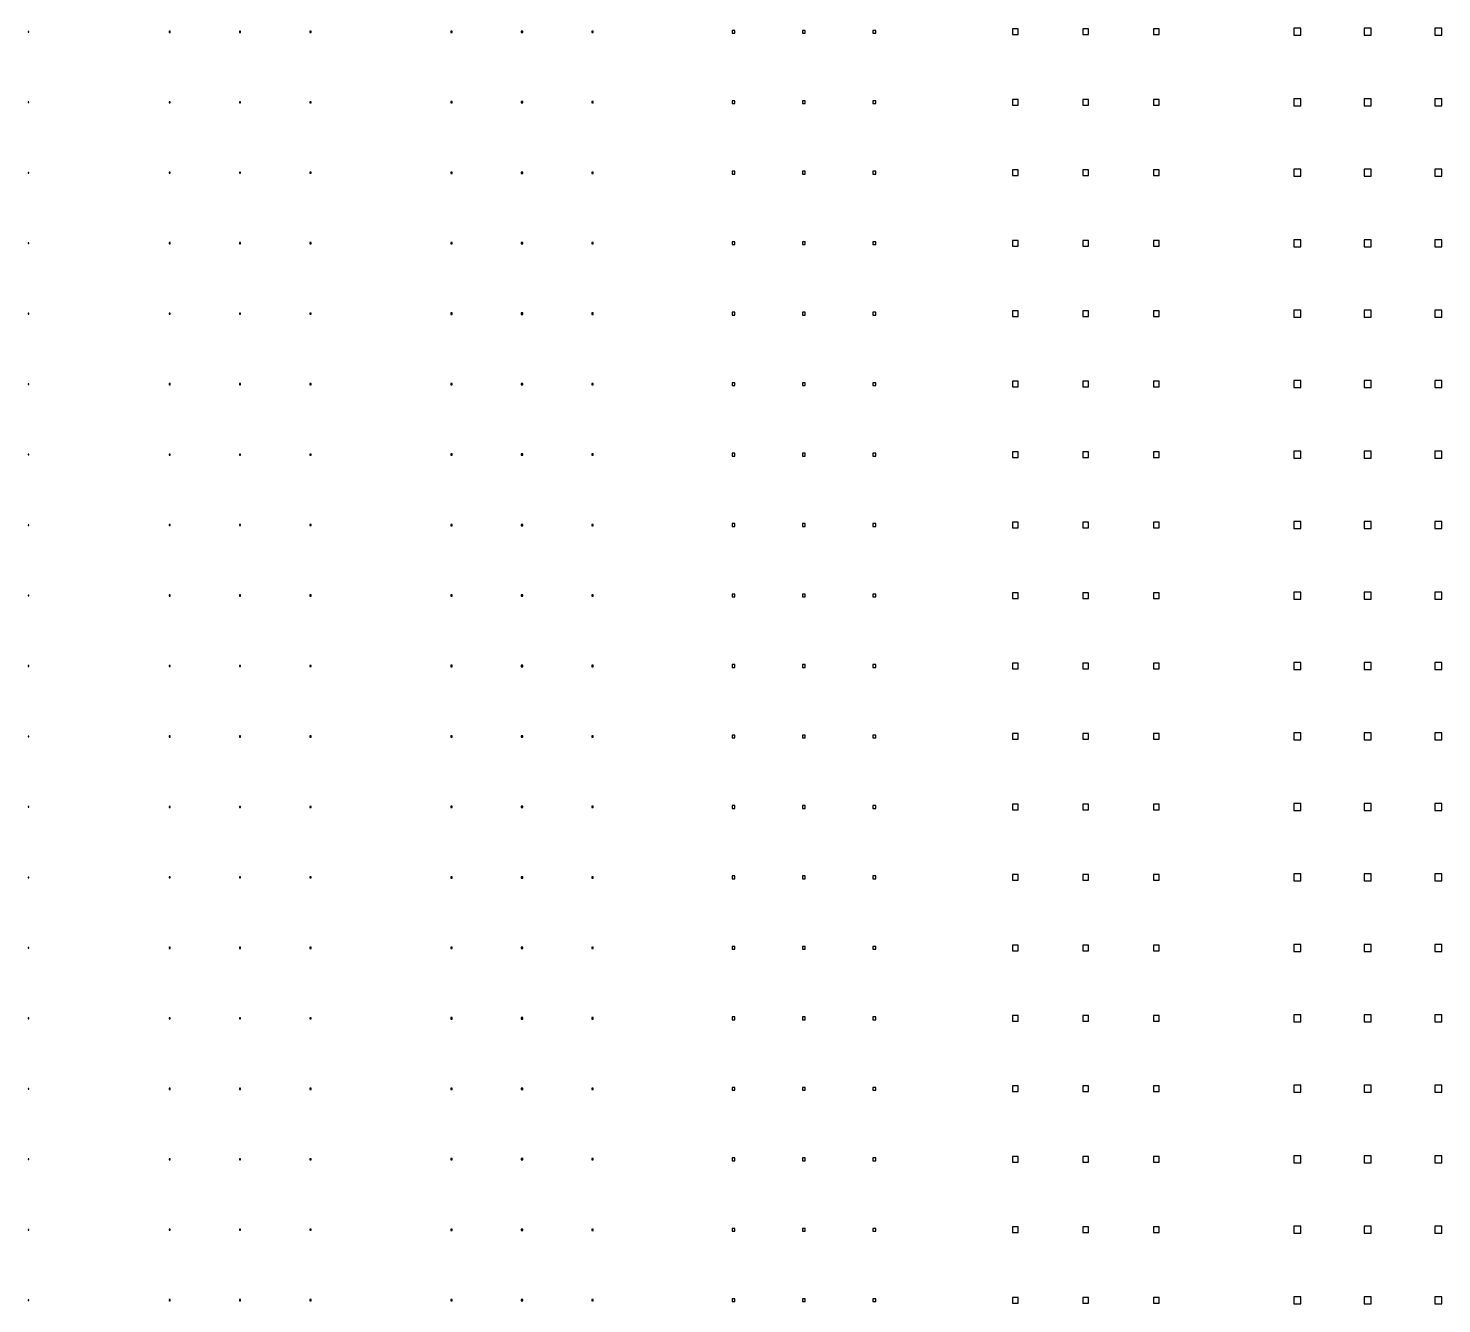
# Model space of a CAD drawing. Header units: metres. Extents: x -21500 to 21500, y -23900 to 23900.
# Drawn here: x -10502 to -475, y 12175 to 21225 of the extents above; entities that cross this region are included whole.
import ezdxf

# ---------------------------------------------------------------- set-up
doc = ezdxf.new("R2010")
doc.units = ezdxf.units.M

msp = doc.modelspace()

# ---------------------------------------------------------------- linework, layer by layer
for p, q in [((-10497.5, 21202.5), (-10502.5, 21202.5)), ((-10502.5, 21202.5), (-10502.5, 21197.5)), ((-10502.5, 21197.5), (-10497.5, 21197.5)), ((-10497.5, 21197.5), (-10497.5, 21202.5)), ((-9496, 21204), (-9504, 21204)), ((-9504, 21204), (-9504, 21196)), ((-9504, 21196), (-9496, 21196)), ((-9496, 21196), (-9496, 21204)), ((-8996, 21204), (-9004, 21204)), ((-9004, 21204), (-9004, 21196)), ((-9004, 21196), (-8996, 21196)), ((-8996, 21196), (-8996, 21204)), ((-8496, 21204), (-8504, 21204)), ((-8504, 21204), (-8504, 21196)), ((-8504, 21196), (-8496, 21196)), ((-8496, 21196), (-8496, 21204)), ((-7495, 21205), (-7505, 21205)), ((-7505, 21205), (-7505, 21195)), ((-7505, 21195), (-7495, 21195)), ((-7495, 21195), (-7495, 21205)), ((-6995, 21205), (-7005, 21205)), ((-7005, 21205), (-7005, 21195)), ((-7005, 21195), (-6995, 21195)), ((-6995, 21195), (-6995, 21205)), ((-6495, 21205), (-6505, 21205)), ((-6505, 21205), (-6505, 21195)), ((-6505, 21195), (-6495, 21195)), ((-6495, 21195), (-6495, 21205)), ((-5490, 21210), (-5510, 21210)), ((-5510, 21210), (-5510, 21190)), ((-5510, 21190), (-5490, 21190)), ((-5490, 21190), (-5490, 21210)), ((-4990, 21210), (-5010, 21210)), ((-5010, 21210), (-5010, 21190)), ((-5010, 21190), (-4990, 21190)), ((-4990, 21190), (-4990, 21210)), ((-4490, 21210), (-4510, 21210)), ((-4510, 21210), (-4510, 21190)), ((-4510, 21190), (-4490, 21190)), ((-4490, 21190), (-4490, 21210)), ((-3480, 21220), (-3520, 21220)), ((-3520, 21220), (-3520, 21180)), ((-3520, 21180), (-3480, 21180)), ((-3480, 21180), (-3480, 21220)), ((-2980, 21220), (-3020, 21220)), ((-3020, 21220), (-3020, 21180)), ((-3020, 21180), (-2980, 21180)), ((-2980, 21180), (-2980, 21220)), ((-2480, 21220), (-2520, 21220)), ((-2520, 21220), (-2520, 21180)), ((-2520, 21180), (-2480, 21180)), ((-2480, 21180), (-2480, 21220)), ((-1475, 21225), (-1525, 21225)), ((-1525, 21225), (-1525, 21175)), ((-1525, 21175), (-1475, 21175)), ((-1475, 21175), (-1475, 21225)), ((-975, 21225), (-1025, 21225)), ((-1025, 21225), (-1025, 21175)), ((-1025, 21175), (-975, 21175)), ((-975, 21175), (-975, 21225)), ((-475, 21225), (-525, 21225)), ((-525, 21225), (-525, 21175)), ((-525, 21175), (-475, 21175)), ((-475, 21175), (-475, 21225)), ((-10497.5, 20702.5), (-10502.5, 20702.5)), ((-10502.5, 20702.5), (-10502.5, 20697.5)), ((-10502.5, 20697.5), (-10497.5, 20697.5)), ((-10497.5, 20697.5), (-10497.5, 20702.5)), ((-9496, 20704), (-9504, 20704)), ((-9504, 20704), (-9504, 20696)), ((-9504, 20696), (-9496, 20696)), ((-9496, 20696), (-9496, 20704)), ((-8996, 20704), (-9004, 20704)), ((-9004, 20704), (-9004, 20696)), ((-9004, 20696), (-8996, 20696)), ((-8996, 20696), (-8996, 20704)), ((-8496, 20704), (-8504, 20704)), ((-8504, 20704), (-8504, 20696)), ((-8504, 20696), (-8496, 20696)), ((-8496, 20696), (-8496, 20704)), ((-7495, 20705), (-7505, 20705)), ((-7505, 20705), (-7505, 20695)), ((-7505, 20695), (-7495, 20695)), ((-7495, 20695), (-7495, 20705)), ((-6995, 20705), (-7005, 20705)), ((-7005, 20705), (-7005, 20695)), ((-7005, 20695), (-6995, 20695)), ((-6995, 20695), (-6995, 20705)), ((-6495, 20705), (-6505, 20705)), ((-6505, 20705), (-6505, 20695)), ((-6505, 20695), (-6495, 20695)), ((-6495, 20695), (-6495, 20705)), ((-5490, 20710), (-5510, 20710)), ((-5510, 20710), (-5510, 20690)), ((-5510, 20690), (-5490, 20690)), ((-5490, 20690), (-5490, 20710)), ((-4990, 20710), (-5010, 20710)), ((-5010, 20710), (-5010, 20690)), ((-5010, 20690), (-4990, 20690)), ((-4990, 20690), (-4990, 20710)), ((-4490, 20710), (-4510, 20710)), ((-4510, 20710), (-4510, 20690)), ((-4510, 20690), (-4490, 20690)), ((-4490, 20690), (-4490, 20710)), ((-3480, 20720), (-3520, 20720)), ((-3520, 20720), (-3520, 20680)), ((-3520, 20680), (-3480, 20680)), ((-3480, 20680), (-3480, 20720)), ((-2980, 20720), (-3020, 20720)), ((-3020, 20720), (-3020, 20680)), ((-3020, 20680), (-2980, 20680)), ((-2980, 20680), (-2980, 20720)), ((-2480, 20720), (-2520, 20720)), ((-2520, 20720), (-2520, 20680)), ((-2520, 20680), (-2480, 20680)), ((-2480, 20680), (-2480, 20720)), ((-1475, 20725), (-1525, 20725)), ((-1525, 20725), (-1525, 20675)), ((-1525, 20675), (-1475, 20675)), ((-1475, 20675), (-1475, 20725)), ((-975, 20725), (-1025, 20725)), ((-1025, 20725), (-1025, 20675)), ((-1025, 20675), (-975, 20675)), ((-975, 20675), (-975, 20725)), ((-475, 20725), (-525, 20725)), ((-525, 20725), (-525, 20675)), ((-525, 20675), (-475, 20675)), ((-475, 20675), (-475, 20725)), ((-10497.5, 20202.5), (-10502.5, 20202.5)), ((-10502.5, 20202.5), (-10502.5, 20197.5)), ((-10502.5, 20197.5), (-10497.5, 20197.5)), ((-10497.5, 20197.5), (-10497.5, 20202.5)), ((-9496, 20204), (-9504, 20204)), ((-9504, 20204), (-9504, 20196)), ((-9504, 20196), (-9496, 20196)), ((-9496, 20196), (-9496, 20204)), ((-8996, 20204), (-9004, 20204)), ((-9004, 20204), (-9004, 20196)), ((-9004, 20196), (-8996, 20196)), ((-8996, 20196), (-8996, 20204)), ((-8496, 20204), (-8504, 20204)), ((-8504, 20204), (-8504, 20196)), ((-8504, 20196), (-8496, 20196)), ((-8496, 20196), (-8496, 20204)), ((-7495, 20205), (-7505, 20205)), ((-7505, 20205), (-7505, 20195)), ((-7505, 20195), (-7495, 20195)), ((-7495, 20195), (-7495, 20205)), ((-6995, 20205), (-7005, 20205)), ((-7005, 20205), (-7005, 20195)), ((-7005, 20195), (-6995, 20195)), ((-6995, 20195), (-6995, 20205)), ((-6495, 20205), (-6505, 20205)), ((-6505, 20205), (-6505, 20195)), ((-6505, 20195), (-6495, 20195)), ((-6495, 20195), (-6495, 20205)), ((-5490, 20210), (-5510, 20210)), ((-5510, 20210), (-5510, 20190)), ((-5510, 20190), (-5490, 20190)), ((-5490, 20190), (-5490, 20210)), ((-4990, 20210), (-5010, 20210)), ((-5010, 20210), (-5010, 20190)), ((-5010, 20190), (-4990, 20190)), ((-4990, 20190), (-4990, 20210)), ((-4490, 20210), (-4510, 20210)), ((-4510, 20210), (-4510, 20190)), ((-4510, 20190), (-4490, 20190)), ((-4490, 20190), (-4490, 20210)), ((-3480, 20220), (-3520, 20220)), ((-3520, 20220), (-3520, 20180)), ((-3520, 20180), (-3480, 20180)), ((-3480, 20180), (-3480, 20220)), ((-2980, 20220), (-3020, 20220)), ((-3020, 20220), (-3020, 20180)), ((-3020, 20180), (-2980, 20180)), ((-2980, 20180), (-2980, 20220)), ((-2480, 20220), (-2520, 20220)), ((-2520, 20220), (-2520, 20180)), ((-2520, 20180), (-2480, 20180)), ((-2480, 20180), (-2480, 20220)), ((-1475, 20225), (-1525, 20225)), ((-1525, 20225), (-1525, 20175)), ((-1525, 20175), (-1475, 20175)), ((-1475, 20175), (-1475, 20225)), ((-975, 20225), (-1025, 20225)), ((-1025, 20225), (-1025, 20175)), ((-1025, 20175), (-975, 20175)), ((-975, 20175), (-975, 20225)), ((-475, 20225), (-525, 20225)), ((-525, 20225), (-525, 20175)), ((-525, 20175), (-475, 20175)), ((-475, 20175), (-475, 20225)), ((-10497.5, 19702.5), (-10502.5, 19702.5)), ((-10502.5, 19702.5), (-10502.5, 19697.5)), ((-10502.5, 19697.5), (-10497.5, 19697.5)), ((-10497.5, 19697.5), (-10497.5, 19702.5)), ((-9496, 19704), (-9504, 19704)), ((-9504, 19704), (-9504, 19696)), ((-9504, 19696), (-9496, 19696)), ((-9496, 19696), (-9496, 19704)), ((-8996, 19704), (-9004, 19704)), ((-9004, 19704), (-9004, 19696)), ((-9004, 19696), (-8996, 19696)), ((-8996, 19696), (-8996, 19704)), ((-8496, 19704), (-8504, 19704)), ((-8504, 19704), (-8504, 19696)), ((-8504, 19696), (-8496, 19696)), ((-8496, 19696), (-8496, 19704)), ((-7495, 19705), (-7505, 19705)), ((-7505, 19705), (-7505, 19695)), ((-7505, 19695), (-7495, 19695)), ((-7495, 19695), (-7495, 19705)), ((-6995, 19705), (-7005, 19705)), ((-7005, 19705), (-7005, 19695)), ((-7005, 19695), (-6995, 19695)), ((-6995, 19695), (-6995, 19705)), ((-6495, 19705), (-6505, 19705)), ((-6505, 19705), (-6505, 19695)), ((-6505, 19695), (-6495, 19695)), ((-6495, 19695), (-6495, 19705)), ((-5490, 19710), (-5510, 19710)), ((-5510, 19710), (-5510, 19690)), ((-5510, 19690), (-5490, 19690)), ((-5490, 19690), (-5490, 19710)), ((-4990, 19710), (-5010, 19710)), ((-5010, 19710), (-5010, 19690)), ((-5010, 19690), (-4990, 19690)), ((-4990, 19690), (-4990, 19710)), ((-4490, 19710), (-4510, 19710)), ((-4510, 19710), (-4510, 19690)), ((-4510, 19690), (-4490, 19690)), ((-4490, 19690), (-4490, 19710)), ((-3480, 19720), (-3520, 19720)), ((-3520, 19720), (-3520, 19680)), ((-3520, 19680), (-3480, 19680)), ((-3480, 19680), (-3480, 19720)), ((-2980, 19720), (-3020, 19720)), ((-3020, 19720), (-3020, 19680)), ((-3020, 19680), (-2980, 19680)), ((-2980, 19680), (-2980, 19720)), ((-2480, 19720), (-2520, 19720)), ((-2520, 19720), (-2520, 19680)), ((-2520, 19680), (-2480, 19680)), ((-2480, 19680), (-2480, 19720)), ((-1475, 19725), (-1525, 19725)), ((-1525, 19725), (-1525, 19675)), ((-1525, 19675), (-1475, 19675)), ((-1475, 19675), (-1475, 19725)), ((-975, 19725), (-1025, 19725)), ((-1025, 19725), (-1025, 19675)), ((-1025, 19675), (-975, 19675)), ((-975, 19675), (-975, 19725)), ((-475, 19725), (-525, 19725)), ((-525, 19725), (-525, 19675)), ((-525, 19675), (-475, 19675)), ((-475, 19675), (-475, 19725)), ((-10497.5, 19202.5), (-10502.5, 19202.5)), ((-10502.5, 19202.5), (-10502.5, 19197.5)), ((-10502.5, 19197.5), (-10497.5, 19197.5)), ((-10497.5, 19197.5), (-10497.5, 19202.5)), ((-9496, 19204), (-9504, 19204)), ((-9504, 19204), (-9504, 19196)), ((-9504, 19196), (-9496, 19196)), ((-9496, 19196), (-9496, 19204)), ((-8996, 19204), (-9004, 19204)), ((-9004, 19204), (-9004, 19196)), ((-9004, 19196), (-8996, 19196)), ((-8996, 19196), (-8996, 19204)), ((-8496, 19204), (-8504, 19204)), ((-8504, 19204), (-8504, 19196)), ((-8504, 19196), (-8496, 19196)), ((-8496, 19196), (-8496, 19204)), ((-7495, 19205), (-7505, 19205)), ((-7505, 19205), (-7505, 19195)), ((-7505, 19195), (-7495, 19195)), ((-7495, 19195), (-7495, 19205)), ((-6995, 19205), (-7005, 19205)), ((-7005, 19205), (-7005, 19195)), ((-7005, 19195), (-6995, 19195)), ((-6995, 19195), (-6995, 19205)), ((-6495, 19205), (-6505, 19205)), ((-6505, 19205), (-6505, 19195)), ((-6505, 19195), (-6495, 19195)), ((-6495, 19195), (-6495, 19205)), ((-5490, 19210), (-5510, 19210)), ((-5510, 19210), (-5510, 19190)), ((-5510, 19190), (-5490, 19190)), ((-5490, 19190), (-5490, 19210)), ((-4990, 19210), (-5010, 19210)), ((-5010, 19210), (-5010, 19190)), ((-5010, 19190), (-4990, 19190)), ((-4990, 19190), (-4990, 19210)), ((-4490, 19210), (-4510, 19210)), ((-4510, 19210), (-4510, 19190)), ((-4510, 19190), (-4490, 19190)), ((-4490, 19190), (-4490, 19210)), ((-3480, 19220), (-3520, 19220)), ((-3520, 19220), (-3520, 19180)), ((-3520, 19180), (-3480, 19180)), ((-3480, 19180), (-3480, 19220)), ((-2980, 19220), (-3020, 19220)), ((-3020, 19220), (-3020, 19180)), ((-3020, 19180), (-2980, 19180)), ((-2980, 19180), (-2980, 19220)), ((-2480, 19220), (-2520, 19220)), ((-2520, 19220), (-2520, 19180)), ((-2520, 19180), (-2480, 19180)), ((-2480, 19180), (-2480, 19220)), ((-1475, 19225), (-1525, 19225)), ((-1525, 19225), (-1525, 19175)), ((-1525, 19175), (-1475, 19175)), ((-1475, 19175), (-1475, 19225)), ((-975, 19225), (-1025, 19225)), ((-1025, 19225), (-1025, 19175)), ((-1025, 19175), (-975, 19175)), ((-975, 19175), (-975, 19225)), ((-475, 19225), (-525, 19225)), ((-525, 19225), (-525, 19175)), ((-525, 19175), (-475, 19175)), ((-475, 19175), (-475, 19225)), ((-10497.5, 18702.5), (-10502.5, 18702.5)), ((-10502.5, 18702.5), (-10502.5, 18697.5)), ((-10502.5, 18697.5), (-10497.5, 18697.5)), ((-10497.5, 18697.5), (-10497.5, 18702.5)), ((-9496, 18704), (-9504, 18704)), ((-9504, 18704), (-9504, 18696)), ((-9504, 18696), (-9496, 18696)), ((-9496, 18696), (-9496, 18704)), ((-8996, 18704), (-9004, 18704)), ((-9004, 18704), (-9004, 18696)), ((-9004, 18696), (-8996, 18696)), ((-8996, 18696), (-8996, 18704)), ((-8496, 18704), (-8504, 18704)), ((-8504, 18704), (-8504, 18696)), ((-8504, 18696), (-8496, 18696)), ((-8496, 18696), (-8496, 18704)), ((-7495, 18705), (-7505, 18705)), ((-7505, 18705), (-7505, 18695)), ((-7505, 18695), (-7495, 18695)), ((-7495, 18695), (-7495, 18705)), ((-6995, 18705), (-7005, 18705)), ((-7005, 18705), (-7005, 18695)), ((-7005, 18695), (-6995, 18695)), ((-6995, 18695), (-6995, 18705)), ((-6495, 18705), (-6505, 18705)), ((-6505, 18705), (-6505, 18695)), ((-6505, 18695), (-6495, 18695)), ((-6495, 18695), (-6495, 18705)), ((-5490, 18710), (-5510, 18710)), ((-5510, 18710), (-5510, 18690)), ((-5510, 18690), (-5490, 18690)), ((-5490, 18690), (-5490, 18710)), ((-4990, 18710), (-5010, 18710)), ((-5010, 18710), (-5010, 18690)), ((-5010, 18690), (-4990, 18690)), ((-4990, 18690), (-4990, 18710)), ((-4490, 18710), (-4510, 18710)), ((-4510, 18710), (-4510, 18690)), ((-4510, 18690), (-4490, 18690)), ((-4490, 18690), (-4490, 18710)), ((-3480, 18720), (-3520, 18720)), ((-3520, 18720), (-3520, 18680)), ((-3520, 18680), (-3480, 18680)), ((-3480, 18680), (-3480, 18720)), ((-2980, 18720), (-3020, 18720)), ((-3020, 18720), (-3020, 18680)), ((-3020, 18680), (-2980, 18680)), ((-2980, 18680), (-2980, 18720)), ((-2480, 18720), (-2520, 18720)), ((-2520, 18720), (-2520, 18680)), ((-2520, 18680), (-2480, 18680)), ((-2480, 18680), (-2480, 18720)), ((-1475, 18725), (-1525, 18725)), ((-1525, 18725), (-1525, 18675)), ((-1525, 18675), (-1475, 18675)), ((-1475, 18675), (-1475, 18725)), ((-975, 18725), (-1025, 18725)), ((-1025, 18725), (-1025, 18675)), ((-1025, 18675), (-975, 18675)), ((-975, 18675), (-975, 18725)), ((-475, 18725), (-525, 18725)), ((-525, 18725), (-525, 18675)), ((-525, 18675), (-475, 18675)), ((-475, 18675), (-475, 18725)), ((-10497.5, 18202.5), (-10502.5, 18202.5)), ((-10502.5, 18202.5), (-10502.5, 18197.5)), ((-10502.5, 18197.5), (-10497.5, 18197.5)), ((-10497.5, 18197.5), (-10497.5, 18202.5)), ((-9496, 18204), (-9504, 18204)), ((-9504, 18204), (-9504, 18196)), ((-9504, 18196), (-9496, 18196)), ((-9496, 18196), (-9496, 18204)), ((-8996, 18204), (-9004, 18204)), ((-9004, 18204), (-9004, 18196)), ((-9004, 18196), (-8996, 18196)), ((-8996, 18196), (-8996, 18204)), ((-8496, 18204), (-8504, 18204)), ((-8504, 18204), (-8504, 18196)), ((-8504, 18196), (-8496, 18196)), ((-8496, 18196), (-8496, 18204)), ((-7495, 18205), (-7505, 18205)), ((-7505, 18205), (-7505, 18195)), ((-7505, 18195), (-7495, 18195)), ((-7495, 18195), (-7495, 18205)), ((-6995, 18205), (-7005, 18205)), ((-7005, 18205), (-7005, 18195)), ((-7005, 18195), (-6995, 18195)), ((-6995, 18195), (-6995, 18205)), ((-6495, 18205), (-6505, 18205)), ((-6505, 18205), (-6505, 18195)), ((-6505, 18195), (-6495, 18195)), ((-6495, 18195), (-6495, 18205)), ((-5490, 18210), (-5510, 18210)), ((-5510, 18210), (-5510, 18190)), ((-5510, 18190), (-5490, 18190)), ((-5490, 18190), (-5490, 18210)), ((-4990, 18210), (-5010, 18210)), ((-5010, 18210), (-5010, 18190)), ((-5010, 18190), (-4990, 18190)), ((-4990, 18190), (-4990, 18210)), ((-4490, 18210), (-4510, 18210)), ((-4510, 18210), (-4510, 18190)), ((-4510, 18190), (-4490, 18190)), ((-4490, 18190), (-4490, 18210)), ((-3480, 18220), (-3520, 18220)), ((-3520, 18220), (-3520, 18180)), ((-3520, 18180), (-3480, 18180)), ((-3480, 18180), (-3480, 18220)), ((-2980, 18220), (-3020, 18220)), ((-3020, 18220), (-3020, 18180)), ((-3020, 18180), (-2980, 18180)), ((-2980, 18180), (-2980, 18220)), ((-2480, 18220), (-2520, 18220)), ((-2520, 18220), (-2520, 18180)), ((-2520, 18180), (-2480, 18180)), ((-2480, 18180), (-2480, 18220)), ((-1475, 18225), (-1525, 18225)), ((-1525, 18225), (-1525, 18175)), ((-1525, 18175), (-1475, 18175)), ((-1475, 18175), (-1475, 18225)), ((-975, 18225), (-1025, 18225)), ((-1025, 18225), (-1025, 18175)), ((-1025, 18175), (-975, 18175)), ((-975, 18175), (-975, 18225)), ((-475, 18225), (-525, 18225)), ((-525, 18225), (-525, 18175)), ((-525, 18175), (-475, 18175)), ((-475, 18175), (-475, 18225)), ((-10497.5, 17702.5), (-10502.5, 17702.5)), ((-10502.5, 17702.5), (-10502.5, 17697.5)), ((-10502.5, 17697.5), (-10497.5, 17697.5)), ((-10497.5, 17697.5), (-10497.5, 17702.5)), ((-9496, 17704), (-9504, 17704)), ((-9504, 17704), (-9504, 17696)), ((-9504, 17696), (-9496, 17696)), ((-9496, 17696), (-9496, 17704)), ((-8996, 17704), (-9004, 17704)), ((-9004, 17704), (-9004, 17696)), ((-9004, 17696), (-8996, 17696)), ((-8996, 17696), (-8996, 17704)), ((-8496, 17704), (-8504, 17704)), ((-8504, 17704), (-8504, 17696)), ((-8504, 17696), (-8496, 17696)), ((-8496, 17696), (-8496, 17704)), ((-7495, 17705), (-7505, 17705)), ((-7505, 17705), (-7505, 17695)), ((-7505, 17695), (-7495, 17695)), ((-7495, 17695), (-7495, 17705)), ((-6995, 17705), (-7005, 17705)), ((-7005, 17705), (-7005, 17695)), ((-7005, 17695), (-6995, 17695)), ((-6995, 17695), (-6995, 17705)), ((-6495, 17705), (-6505, 17705)), ((-6505, 17705), (-6505, 17695)), ((-6505, 17695), (-6495, 17695)), ((-6495, 17695), (-6495, 17705)), ((-5490, 17710), (-5510, 17710)), ((-5510, 17710), (-5510, 17690)), ((-5510, 17690), (-5490, 17690)), ((-5490, 17690), (-5490, 17710)), ((-4990, 17710), (-5010, 17710)), ((-5010, 17710), (-5010, 17690)), ((-5010, 17690), (-4990, 17690)), ((-4990, 17690), (-4990, 17710)), ((-4490, 17710), (-4510, 17710)), ((-4510, 17710), (-4510, 17690)), ((-4510, 17690), (-4490, 17690)), ((-4490, 17690), (-4490, 17710)), ((-3480, 17720), (-3520, 17720)), ((-3520, 17720), (-3520, 17680)), ((-3520, 17680), (-3480, 17680)), ((-3480, 17680), (-3480, 17720)), ((-2980, 17720), (-3020, 17720)), ((-3020, 17720), (-3020, 17680)), ((-3020, 17680), (-2980, 17680)), ((-2980, 17680), (-2980, 17720)), ((-2480, 17720), (-2520, 17720)), ((-2520, 17720), (-2520, 17680)), ((-2520, 17680), (-2480, 17680)), ((-2480, 17680), (-2480, 17720)), ((-1475, 17725), (-1525, 17725)), ((-1525, 17725), (-1525, 17675)), ((-1525, 17675), (-1475, 17675)), ((-1475, 17675), (-1475, 17725)), ((-975, 17725), (-1025, 17725)), ((-1025, 17725), (-1025, 17675)), ((-1025, 17675), (-975, 17675)), ((-975, 17675), (-975, 17725)), ((-475, 17725), (-525, 17725)), ((-525, 17725), (-525, 17675)), ((-525, 17675), (-475, 17675)), ((-475, 17675), (-475, 17725)), ((-10497.5, 17202.5), (-10502.5, 17202.5)), ((-10502.5, 17202.5), (-10502.5, 17197.5)), ((-10502.5, 17197.5), (-10497.5, 17197.5)), ((-10497.5, 17197.5), (-10497.5, 17202.5)), ((-9496, 17204), (-9504, 17204)), ((-9504, 17204), (-9504, 17196)), ((-9504, 17196), (-9496, 17196)), ((-9496, 17196), (-9496, 17204)), ((-8996, 17204), (-9004, 17204)), ((-9004, 17204), (-9004, 17196)), ((-9004, 17196), (-8996, 17196)), ((-8996, 17196), (-8996, 17204)), ((-8496, 17204), (-8504, 17204)), ((-8504, 17204), (-8504, 17196)), ((-8504, 17196), (-8496, 17196)), ((-8496, 17196), (-8496, 17204)), ((-7495, 17205), (-7505, 17205)), ((-7505, 17205), (-7505, 17195)), ((-7505, 17195), (-7495, 17195)), ((-7495, 17195), (-7495, 17205)), ((-6995, 17205), (-7005, 17205)), ((-7005, 17205), (-7005, 17195)), ((-7005, 17195), (-6995, 17195)), ((-6995, 17195), (-6995, 17205)), ((-6495, 17205), (-6505, 17205)), ((-6505, 17205), (-6505, 17195)), ((-6505, 17195), (-6495, 17195)), ((-6495, 17195), (-6495, 17205)), ((-5490, 17210), (-5510, 17210)), ((-5510, 17210), (-5510, 17190)), ((-5510, 17190), (-5490, 17190)), ((-5490, 17190), (-5490, 17210)), ((-4990, 17210), (-5010, 17210)), ((-5010, 17210), (-5010, 17190)), ((-5010, 17190), (-4990, 17190)), ((-4990, 17190), (-4990, 17210)), ((-4490, 17210), (-4510, 17210)), ((-4510, 17210), (-4510, 17190)), ((-4510, 17190), (-4490, 17190)), ((-4490, 17190), (-4490, 17210)), ((-3480, 17220), (-3520, 17220)), ((-3520, 17220), (-3520, 17180)), ((-3520, 17180), (-3480, 17180)), ((-3480, 17180), (-3480, 17220)), ((-2980, 17220), (-3020, 17220)), ((-3020, 17220), (-3020, 17180)), ((-3020, 17180), (-2980, 17180)), ((-2980, 17180), (-2980, 17220)), ((-2480, 17220), (-2520, 17220)), ((-2520, 17220), (-2520, 17180)), ((-2520, 17180), (-2480, 17180)), ((-2480, 17180), (-2480, 17220)), ((-1475, 17225), (-1525, 17225)), ((-1525, 17225), (-1525, 17175)), ((-1525, 17175), (-1475, 17175)), ((-1475, 17175), (-1475, 17225)), ((-975, 17225), (-1025, 17225)), ((-1025, 17225), (-1025, 17175)), ((-1025, 17175), (-975, 17175)), ((-975, 17175), (-975, 17225)), ((-475, 17225), (-525, 17225)), ((-525, 17225), (-525, 17175)), ((-525, 17175), (-475, 17175)), ((-475, 17175), (-475, 17225)), ((-10497.5, 16702.5), (-10502.5, 16702.5)), ((-10502.5, 16702.5), (-10502.5, 16697.5)), ((-10502.5, 16697.5), (-10497.5, 16697.5)), ((-10497.5, 16697.5), (-10497.5, 16702.5)), ((-9496, 16704), (-9504, 16704)), ((-9504, 16704), (-9504, 16696)), ((-9504, 16696), (-9496, 16696)), ((-9496, 16696), (-9496, 16704)), ((-8996, 16704), (-9004, 16704)), ((-9004, 16704), (-9004, 16696)), ((-9004, 16696), (-8996, 16696)), ((-8996, 16696), (-8996, 16704)), ((-8496, 16704), (-8504, 16704)), ((-8504, 16704), (-8504, 16696)), ((-8504, 16696), (-8496, 16696)), ((-8496, 16696), (-8496, 16704)), ((-7495, 16705), (-7505, 16705)), ((-7505, 16705), (-7505, 16695)), ((-7505, 16695), (-7495, 16695)), ((-7495, 16695), (-7495, 16705)), ((-6995, 16705), (-7005, 16705)), ((-7005, 16705), (-7005, 16695)), ((-7005, 16695), (-6995, 16695)), ((-6995, 16695), (-6995, 16705)), ((-6495, 16705), (-6505, 16705)), ((-6505, 16705), (-6505, 16695)), ((-6505, 16695), (-6495, 16695)), ((-6495, 16695), (-6495, 16705)), ((-5490, 16710), (-5510, 16710)), ((-5510, 16710), (-5510, 16690)), ((-5510, 16690), (-5490, 16690)), ((-5490, 16690), (-5490, 16710)), ((-4990, 16710), (-5010, 16710)), ((-5010, 16710), (-5010, 16690)), ((-5010, 16690), (-4990, 16690)), ((-4990, 16690), (-4990, 16710)), ((-4490, 16710), (-4510, 16710)), ((-4510, 16710), (-4510, 16690)), ((-4510, 16690), (-4490, 16690)), ((-4490, 16690), (-4490, 16710)), ((-3480, 16720), (-3520, 16720)), ((-3520, 16720), (-3520, 16680)), ((-3520, 16680), (-3480, 16680)), ((-3480, 16680), (-3480, 16720)), ((-2980, 16720), (-3020, 16720)), ((-3020, 16720), (-3020, 16680)), ((-3020, 16680), (-2980, 16680)), ((-2980, 16680), (-2980, 16720)), ((-2480, 16720), (-2520, 16720)), ((-2520, 16720), (-2520, 16680)), ((-2520, 16680), (-2480, 16680)), ((-2480, 16680), (-2480, 16720)), ((-1475, 16725), (-1525, 16725)), ((-1525, 16725), (-1525, 16675)), ((-1525, 16675), (-1475, 16675)), ((-1475, 16675), (-1475, 16725)), ((-975, 16725), (-1025, 16725)), ((-1025, 16725), (-1025, 16675)), ((-1025, 16675), (-975, 16675)), ((-975, 16675), (-975, 16725)), ((-475, 16725), (-525, 16725)), ((-525, 16725), (-525, 16675)), ((-525, 16675), (-475, 16675)), ((-475, 16675), (-475, 16725)), ((-10497.5, 16202.5), (-10502.5, 16202.5)), ((-10502.5, 16202.5), (-10502.5, 16197.5)), ((-10502.5, 16197.5), (-10497.5, 16197.5)), ((-10497.5, 16197.5), (-10497.5, 16202.5)), ((-9496, 16204), (-9504, 16204)), ((-9504, 16204), (-9504, 16196)), ((-9504, 16196), (-9496, 16196)), ((-9496, 16196), (-9496, 16204)), ((-8996, 16204), (-9004, 16204)), ((-9004, 16204), (-9004, 16196)), ((-9004, 16196), (-8996, 16196)), ((-8996, 16196), (-8996, 16204)), ((-8496, 16204), (-8504, 16204)), ((-8504, 16204), (-8504, 16196)), ((-8504, 16196), (-8496, 16196)), ((-8496, 16196), (-8496, 16204)), ((-7495, 16205), (-7505, 16205)), ((-7505, 16205), (-7505, 16195)), ((-7505, 16195), (-7495, 16195)), ((-7495, 16195), (-7495, 16205)), ((-6995, 16205), (-7005, 16205)), ((-7005, 16205), (-7005, 16195)), ((-7005, 16195), (-6995, 16195)), ((-6995, 16195), (-6995, 16205)), ((-6495, 16205), (-6505, 16205)), ((-6505, 16205), (-6505, 16195)), ((-6505, 16195), (-6495, 16195)), ((-6495, 16195), (-6495, 16205)), ((-5490, 16210), (-5510, 16210)), ((-5510, 16210), (-5510, 16190)), ((-5510, 16190), (-5490, 16190)), ((-5490, 16190), (-5490, 16210)), ((-4990, 16210), (-5010, 16210)), ((-5010, 16210), (-5010, 16190)), ((-5010, 16190), (-4990, 16190)), ((-4990, 16190), (-4990, 16210)), ((-4490, 16210), (-4510, 16210)), ((-4510, 16210), (-4510, 16190)), ((-4510, 16190), (-4490, 16190)), ((-4490, 16190), (-4490, 16210)), ((-3480, 16220), (-3520, 16220)), ((-3520, 16220), (-3520, 16180)), ((-3520, 16180), (-3480, 16180)), ((-3480, 16180), (-3480, 16220)), ((-2980, 16220), (-3020, 16220)), ((-3020, 16220), (-3020, 16180)), ((-3020, 16180), (-2980, 16180)), ((-2980, 16180), (-2980, 16220)), ((-2480, 16220), (-2520, 16220)), ((-2520, 16220), (-2520, 16180)), ((-2520, 16180), (-2480, 16180)), ((-2480, 16180), (-2480, 16220)), ((-1475, 16225), (-1525, 16225)), ((-1525, 16225), (-1525, 16175)), ((-1525, 16175), (-1475, 16175)), ((-1475, 16175), (-1475, 16225)), ((-975, 16225), (-1025, 16225)), ((-1025, 16225), (-1025, 16175)), ((-1025, 16175), (-975, 16175)), ((-975, 16175), (-975, 16225)), ((-475, 16225), (-525, 16225)), ((-525, 16225), (-525, 16175)), ((-525, 16175), (-475, 16175)), ((-475, 16175), (-475, 16225)), ((-10497.5, 15702.5), (-10502.5, 15702.5)), ((-10502.5, 15702.5), (-10502.5, 15697.5)), ((-10502.5, 15697.5), (-10497.5, 15697.5)), ((-10497.5, 15697.5), (-10497.5, 15702.5)), ((-9496, 15704), (-9504, 15704)), ((-9504, 15704), (-9504, 15696)), ((-9504, 15696), (-9496, 15696)), ((-9496, 15696), (-9496, 15704)), ((-8996, 15704), (-9004, 15704)), ((-9004, 15704), (-9004, 15696)), ((-9004, 15696), (-8996, 15696)), ((-8996, 15696), (-8996, 15704)), ((-8496, 15704), (-8504, 15704)), ((-8504, 15704), (-8504, 15696)), ((-8504, 15696), (-8496, 15696)), ((-8496, 15696), (-8496, 15704)), ((-7495, 15705), (-7505, 15705)), ((-7505, 15705), (-7505, 15695)), ((-7505, 15695), (-7495, 15695)), ((-7495, 15695), (-7495, 15705)), ((-6995, 15705), (-7005, 15705)), ((-7005, 15705), (-7005, 15695)), ((-7005, 15695), (-6995, 15695)), ((-6995, 15695), (-6995, 15705)), ((-6495, 15705), (-6505, 15705)), ((-6505, 15705), (-6505, 15695)), ((-6505, 15695), (-6495, 15695)), ((-6495, 15695), (-6495, 15705)), ((-5490, 15710), (-5510, 15710)), ((-5510, 15710), (-5510, 15690)), ((-5510, 15690), (-5490, 15690)), ((-5490, 15690), (-5490, 15710)), ((-4990, 15710), (-5010, 15710)), ((-5010, 15710), (-5010, 15690)), ((-5010, 15690), (-4990, 15690)), ((-4990, 15690), (-4990, 15710)), ((-4490, 15710), (-4510, 15710)), ((-4510, 15710), (-4510, 15690)), ((-4510, 15690), (-4490, 15690)), ((-4490, 15690), (-4490, 15710)), ((-3480, 15720), (-3520, 15720)), ((-3520, 15720), (-3520, 15680)), ((-3520, 15680), (-3480, 15680)), ((-3480, 15680), (-3480, 15720)), ((-2980, 15720), (-3020, 15720)), ((-3020, 15720), (-3020, 15680)), ((-3020, 15680), (-2980, 15680)), ((-2980, 15680), (-2980, 15720)), ((-2480, 15720), (-2520, 15720)), ((-2520, 15720), (-2520, 15680)), ((-2520, 15680), (-2480, 15680)), ((-2480, 15680), (-2480, 15720)), ((-1475, 15725), (-1525, 15725)), ((-1525, 15725), (-1525, 15675)), ((-1525, 15675), (-1475, 15675)), ((-1475, 15675), (-1475, 15725)), ((-975, 15725), (-1025, 15725)), ((-1025, 15725), (-1025, 15675)), ((-1025, 15675), (-975, 15675)), ((-975, 15675), (-975, 15725)), ((-475, 15725), (-525, 15725)), ((-525, 15725), (-525, 15675)), ((-525, 15675), (-475, 15675)), ((-475, 15675), (-475, 15725)), ((-10497.5, 15202.5), (-10502.5, 15202.5)), ((-10502.5, 15202.5), (-10502.5, 15197.5)), ((-10502.5, 15197.5), (-10497.5, 15197.5)), ((-10497.5, 15197.5), (-10497.5, 15202.5)), ((-9496, 15204), (-9504, 15204)), ((-9504, 15204), (-9504, 15196)), ((-9504, 15196), (-9496, 15196)), ((-9496, 15196), (-9496, 15204)), ((-8996, 15204), (-9004, 15204)), ((-9004, 15204), (-9004, 15196)), ((-9004, 15196), (-8996, 15196)), ((-8996, 15196), (-8996, 15204)), ((-8496, 15204), (-8504, 15204)), ((-8504, 15204), (-8504, 15196)), ((-8504, 15196), (-8496, 15196)), ((-8496, 15196), (-8496, 15204)), ((-7495, 15205), (-7505, 15205)), ((-7505, 15205), (-7505, 15195)), ((-7505, 15195), (-7495, 15195)), ((-7495, 15195), (-7495, 15205)), ((-6995, 15205), (-7005, 15205)), ((-7005, 15205), (-7005, 15195)), ((-7005, 15195), (-6995, 15195)), ((-6995, 15195), (-6995, 15205)), ((-6495, 15205), (-6505, 15205)), ((-6505, 15205), (-6505, 15195)), ((-6505, 15195), (-6495, 15195)), ((-6495, 15195), (-6495, 15205)), ((-5490, 15210), (-5510, 15210)), ((-5510, 15210), (-5510, 15190)), ((-5510, 15190), (-5490, 15190)), ((-5490, 15190), (-5490, 15210)), ((-4990, 15210), (-5010, 15210)), ((-5010, 15210), (-5010, 15190)), ((-5010, 15190), (-4990, 15190)), ((-4990, 15190), (-4990, 15210)), ((-4490, 15210), (-4510, 15210)), ((-4510, 15210), (-4510, 15190)), ((-4510, 15190), (-4490, 15190)), ((-4490, 15190), (-4490, 15210)), ((-3480, 15220), (-3520, 15220)), ((-3520, 15220), (-3520, 15180)), ((-3520, 15180), (-3480, 15180)), ((-3480, 15180), (-3480, 15220)), ((-2980, 15220), (-3020, 15220)), ((-3020, 15220), (-3020, 15180)), ((-3020, 15180), (-2980, 15180)), ((-2980, 15180), (-2980, 15220)), ((-2480, 15220), (-2520, 15220)), ((-2520, 15220), (-2520, 15180)), ((-2520, 15180), (-2480, 15180)), ((-2480, 15180), (-2480, 15220)), ((-1475, 15225), (-1525, 15225)), ((-1525, 15225), (-1525, 15175)), ((-1525, 15175), (-1475, 15175)), ((-1475, 15175), (-1475, 15225)), ((-975, 15225), (-1025, 15225)), ((-1025, 15225), (-1025, 15175)), ((-1025, 15175), (-975, 15175)), ((-975, 15175), (-975, 15225)), ((-475, 15225), (-525, 15225)), ((-525, 15225), (-525, 15175)), ((-525, 15175), (-475, 15175)), ((-475, 15175), (-475, 15225)), ((-10497.5, 14702.5), (-10502.5, 14702.5)), ((-10502.5, 14702.5), (-10502.5, 14697.5)), ((-10502.5, 14697.5), (-10497.5, 14697.5)), ((-10497.5, 14697.5), (-10497.5, 14702.5)), ((-9496, 14704), (-9504, 14704)), ((-9504, 14704), (-9504, 14696)), ((-9504, 14696), (-9496, 14696)), ((-9496, 14696), (-9496, 14704)), ((-8996, 14704), (-9004, 14704)), ((-9004, 14704), (-9004, 14696)), ((-9004, 14696), (-8996, 14696)), ((-8996, 14696), (-8996, 14704)), ((-8496, 14704), (-8504, 14704)), ((-8504, 14704), (-8504, 14696)), ((-8504, 14696), (-8496, 14696)), ((-8496, 14696), (-8496, 14704)), ((-7495, 14705), (-7505, 14705)), ((-7505, 14705), (-7505, 14695)), ((-7505, 14695), (-7495, 14695)), ((-7495, 14695), (-7495, 14705)), ((-6995, 14705), (-7005, 14705)), ((-7005, 14705), (-7005, 14695)), ((-7005, 14695), (-6995, 14695)), ((-6995, 14695), (-6995, 14705)), ((-6495, 14705), (-6505, 14705)), ((-6505, 14705), (-6505, 14695)), ((-6505, 14695), (-6495, 14695)), ((-6495, 14695), (-6495, 14705)), ((-5490, 14710), (-5510, 14710)), ((-5510, 14710), (-5510, 14690)), ((-5510, 14690), (-5490, 14690)), ((-5490, 14690), (-5490, 14710)), ((-4990, 14710), (-5010, 14710)), ((-5010, 14710), (-5010, 14690)), ((-5010, 14690), (-4990, 14690)), ((-4990, 14690), (-4990, 14710)), ((-4490, 14710), (-4510, 14710)), ((-4510, 14710), (-4510, 14690)), ((-4510, 14690), (-4490, 14690)), ((-4490, 14690), (-4490, 14710)), ((-3480, 14720), (-3520, 14720)), ((-3520, 14720), (-3520, 14680)), ((-3520, 14680), (-3480, 14680)), ((-3480, 14680), (-3480, 14720)), ((-2980, 14720), (-3020, 14720)), ((-3020, 14720), (-3020, 14680)), ((-3020, 14680), (-2980, 14680)), ((-2980, 14680), (-2980, 14720)), ((-2480, 14720), (-2520, 14720)), ((-2520, 14720), (-2520, 14680)), ((-2520, 14680), (-2480, 14680)), ((-2480, 14680), (-2480, 14720)), ((-1475, 14725), (-1525, 14725)), ((-1525, 14725), (-1525, 14675)), ((-1525, 14675), (-1475, 14675)), ((-1475, 14675), (-1475, 14725)), ((-975, 14725), (-1025, 14725)), ((-1025, 14725), (-1025, 14675)), ((-1025, 14675), (-975, 14675)), ((-975, 14675), (-975, 14725)), ((-475, 14725), (-525, 14725)), ((-525, 14725), (-525, 14675)), ((-525, 14675), (-475, 14675)), ((-475, 14675), (-475, 14725)), ((-10497.5, 14202.5), (-10502.5, 14202.5)), ((-10502.5, 14202.5), (-10502.5, 14197.5)), ((-10502.5, 14197.5), (-10497.5, 14197.5)), ((-10497.5, 14197.5), (-10497.5, 14202.5)), ((-9496, 14204), (-9504, 14204)), ((-9504, 14204), (-9504, 14196)), ((-9504, 14196), (-9496, 14196)), ((-9496, 14196), (-9496, 14204)), ((-8996, 14204), (-9004, 14204)), ((-9004, 14204), (-9004, 14196)), ((-9004, 14196), (-8996, 14196)), ((-8996, 14196), (-8996, 14204)), ((-8496, 14204), (-8504, 14204)), ((-8504, 14204), (-8504, 14196)), ((-8504, 14196), (-8496, 14196)), ((-8496, 14196), (-8496, 14204)), ((-7495, 14205), (-7505, 14205)), ((-7505, 14205), (-7505, 14195)), ((-7505, 14195), (-7495, 14195)), ((-7495, 14195), (-7495, 14205)), ((-6995, 14205), (-7005, 14205)), ((-7005, 14205), (-7005, 14195)), ((-7005, 14195), (-6995, 14195)), ((-6995, 14195), (-6995, 14205)), ((-6495, 14205), (-6505, 14205)), ((-6505, 14205), (-6505, 14195)), ((-6505, 14195), (-6495, 14195)), ((-6495, 14195), (-6495, 14205)), ((-5490, 14210), (-5510, 14210)), ((-5510, 14210), (-5510, 14190)), ((-5510, 14190), (-5490, 14190)), ((-5490, 14190), (-5490, 14210)), ((-4990, 14210), (-5010, 14210)), ((-5010, 14210), (-5010, 14190)), ((-5010, 14190), (-4990, 14190)), ((-4990, 14190), (-4990, 14210)), ((-4490, 14210), (-4510, 14210)), ((-4510, 14210), (-4510, 14190)), ((-4510, 14190), (-4490, 14190)), ((-4490, 14190), (-4490, 14210)), ((-3480, 14220), (-3520, 14220)), ((-3520, 14220), (-3520, 14180)), ((-3520, 14180), (-3480, 14180)), ((-3480, 14180), (-3480, 14220)), ((-2980, 14220), (-3020, 14220)), ((-3020, 14220), (-3020, 14180)), ((-3020, 14180), (-2980, 14180)), ((-2980, 14180), (-2980, 14220)), ((-2480, 14220), (-2520, 14220)), ((-2520, 14220), (-2520, 14180)), ((-2520, 14180), (-2480, 14180)), ((-2480, 14180), (-2480, 14220)), ((-1475, 14225), (-1525, 14225)), ((-1525, 14225), (-1525, 14175)), ((-1525, 14175), (-1475, 14175)), ((-1475, 14175), (-1475, 14225)), ((-975, 14225), (-1025, 14225)), ((-1025, 14225), (-1025, 14175)), ((-1025, 14175), (-975, 14175)), ((-975, 14175), (-975, 14225)), ((-475, 14225), (-525, 14225)), ((-525, 14225), (-525, 14175)), ((-525, 14175), (-475, 14175)), ((-475, 14175), (-475, 14225)), ((-10497.5, 13702.5), (-10502.5, 13702.5)), ((-10502.5, 13702.5), (-10502.5, 13697.5)), ((-10502.5, 13697.5), (-10497.5, 13697.5)), ((-10497.5, 13697.5), (-10497.5, 13702.5)), ((-9496, 13704), (-9504, 13704)), ((-9504, 13704), (-9504, 13696)), ((-9504, 13696), (-9496, 13696)), ((-9496, 13696), (-9496, 13704)), ((-8996, 13704), (-9004, 13704)), ((-9004, 13704), (-9004, 13696)), ((-9004, 13696), (-8996, 13696)), ((-8996, 13696), (-8996, 13704)), ((-8496, 13704), (-8504, 13704)), ((-8504, 13704), (-8504, 13696)), ((-8504, 13696), (-8496, 13696)), ((-8496, 13696), (-8496, 13704)), ((-7495, 13705), (-7505, 13705)), ((-7505, 13705), (-7505, 13695)), ((-7505, 13695), (-7495, 13695)), ((-7495, 13695), (-7495, 13705)), ((-6995, 13705), (-7005, 13705)), ((-7005, 13705), (-7005, 13695)), ((-7005, 13695), (-6995, 13695)), ((-6995, 13695), (-6995, 13705)), ((-6495, 13705), (-6505, 13705)), ((-6505, 13705), (-6505, 13695)), ((-6505, 13695), (-6495, 13695)), ((-6495, 13695), (-6495, 13705)), ((-5490, 13710), (-5510, 13710)), ((-5510, 13710), (-5510, 13690)), ((-5510, 13690), (-5490, 13690)), ((-5490, 13690), (-5490, 13710)), ((-4990, 13710), (-5010, 13710)), ((-5010, 13710), (-5010, 13690)), ((-5010, 13690), (-4990, 13690)), ((-4990, 13690), (-4990, 13710)), ((-4490, 13710), (-4510, 13710)), ((-4510, 13710), (-4510, 13690)), ((-4510, 13690), (-4490, 13690)), ((-4490, 13690), (-4490, 13710)), ((-3480, 13720), (-3520, 13720)), ((-3520, 13720), (-3520, 13680)), ((-3520, 13680), (-3480, 13680)), ((-3480, 13680), (-3480, 13720)), ((-2980, 13720), (-3020, 13720)), ((-3020, 13720), (-3020, 13680)), ((-3020, 13680), (-2980, 13680)), ((-2980, 13680), (-2980, 13720)), ((-2480, 13720), (-2520, 13720)), ((-2520, 13720), (-2520, 13680)), ((-2520, 13680), (-2480, 13680)), ((-2480, 13680), (-2480, 13720)), ((-1475, 13725), (-1525, 13725)), ((-1525, 13725), (-1525, 13675)), ((-1525, 13675), (-1475, 13675)), ((-1475, 13675), (-1475, 13725)), ((-975, 13725), (-1025, 13725)), ((-1025, 13725), (-1025, 13675)), ((-1025, 13675), (-975, 13675)), ((-975, 13675), (-975, 13725)), ((-475, 13725), (-525, 13725)), ((-525, 13725), (-525, 13675)), ((-525, 13675), (-475, 13675)), ((-475, 13675), (-475, 13725)), ((-10497.5, 13202.5), (-10502.5, 13202.5)), ((-10502.5, 13202.5), (-10502.5, 13197.5)), ((-10502.5, 13197.5), (-10497.5, 13197.5)), ((-10497.5, 13197.5), (-10497.5, 13202.5)), ((-9496, 13204), (-9504, 13204)), ((-9504, 13204), (-9504, 13196)), ((-9504, 13196), (-9496, 13196)), ((-9496, 13196), (-9496, 13204)), ((-8996, 13204), (-9004, 13204)), ((-9004, 13204), (-9004, 13196)), ((-9004, 13196), (-8996, 13196)), ((-8996, 13196), (-8996, 13204)), ((-8496, 13204), (-8504, 13204)), ((-8504, 13204), (-8504, 13196)), ((-8504, 13196), (-8496, 13196)), ((-8496, 13196), (-8496, 13204)), ((-7495, 13205), (-7505, 13205)), ((-7505, 13205), (-7505, 13195)), ((-7505, 13195), (-7495, 13195)), ((-7495, 13195), (-7495, 13205)), ((-6995, 13205), (-7005, 13205)), ((-7005, 13205), (-7005, 13195)), ((-7005, 13195), (-6995, 13195)), ((-6995, 13195), (-6995, 13205)), ((-6495, 13205), (-6505, 13205)), ((-6505, 13205), (-6505, 13195)), ((-6505, 13195), (-6495, 13195)), ((-6495, 13195), (-6495, 13205)), ((-5490, 13210), (-5510, 13210)), ((-5510, 13210), (-5510, 13190)), ((-5510, 13190), (-5490, 13190)), ((-5490, 13190), (-5490, 13210)), ((-4990, 13210), (-5010, 13210)), ((-5010, 13210), (-5010, 13190)), ((-5010, 13190), (-4990, 13190)), ((-4990, 13190), (-4990, 13210)), ((-4490, 13210), (-4510, 13210)), ((-4510, 13210), (-4510, 13190)), ((-4510, 13190), (-4490, 13190)), ((-4490, 13190), (-4490, 13210)), ((-3480, 13220), (-3520, 13220)), ((-3520, 13220), (-3520, 13180)), ((-3520, 13180), (-3480, 13180)), ((-3480, 13180), (-3480, 13220)), ((-2980, 13220), (-3020, 13220)), ((-3020, 13220), (-3020, 13180)), ((-3020, 13180), (-2980, 13180)), ((-2980, 13180), (-2980, 13220)), ((-2480, 13220), (-2520, 13220)), ((-2520, 13220), (-2520, 13180)), ((-2520, 13180), (-2480, 13180)), ((-2480, 13180), (-2480, 13220)), ((-1475, 13225), (-1525, 13225)), ((-1525, 13225), (-1525, 13175)), ((-1525, 13175), (-1475, 13175)), ((-1475, 13175), (-1475, 13225)), ((-975, 13225), (-1025, 13225)), ((-1025, 13225), (-1025, 13175)), ((-1025, 13175), (-975, 13175)), ((-975, 13175), (-975, 13225)), ((-475, 13225), (-525, 13225)), ((-525, 13225), (-525, 13175)), ((-525, 13175), (-475, 13175)), ((-475, 13175), (-475, 13225)), ((-10497.5, 12702.5), (-10502.5, 12702.5)), ((-10502.5, 12702.5), (-10502.5, 12697.5)), ((-10502.5, 12697.5), (-10497.5, 12697.5)), ((-10497.5, 12697.5), (-10497.5, 12702.5)), ((-9496, 12704), (-9504, 12704)), ((-9504, 12704), (-9504, 12696)), ((-9504, 12696), (-9496, 12696)), ((-9496, 12696), (-9496, 12704)), ((-8996, 12704), (-9004, 12704)), ((-9004, 12704), (-9004, 12696)), ((-9004, 12696), (-8996, 12696)), ((-8996, 12696), (-8996, 12704)), ((-8496, 12704), (-8504, 12704)), ((-8504, 12704), (-8504, 12696)), ((-8504, 12696), (-8496, 12696)), ((-8496, 12696), (-8496, 12704)), ((-7495, 12705), (-7505, 12705)), ((-7505, 12705), (-7505, 12695)), ((-7505, 12695), (-7495, 12695)), ((-7495, 12695), (-7495, 12705)), ((-6995, 12705), (-7005, 12705)), ((-7005, 12705), (-7005, 12695)), ((-7005, 12695), (-6995, 12695)), ((-6995, 12695), (-6995, 12705)), ((-6495, 12705), (-6505, 12705)), ((-6505, 12705), (-6505, 12695)), ((-6505, 12695), (-6495, 12695)), ((-6495, 12695), (-6495, 12705)), ((-5490, 12710), (-5510, 12710)), ((-5510, 12710), (-5510, 12690)), ((-5510, 12690), (-5490, 12690)), ((-5490, 12690), (-5490, 12710)), ((-4990, 12710), (-5010, 12710)), ((-5010, 12710), (-5010, 12690)), ((-5010, 12690), (-4990, 12690)), ((-4990, 12690), (-4990, 12710)), ((-4490, 12710), (-4510, 12710)), ((-4510, 12710), (-4510, 12690)), ((-4510, 12690), (-4490, 12690)), ((-4490, 12690), (-4490, 12710)), ((-3480, 12720), (-3520, 12720)), ((-3520, 12720), (-3520, 12680)), ((-3520, 12680), (-3480, 12680)), ((-3480, 12680), (-3480, 12720)), ((-2980, 12720), (-3020, 12720)), ((-3020, 12720), (-3020, 12680)), ((-3020, 12680), (-2980, 12680)), ((-2980, 12680), (-2980, 12720)), ((-2480, 12720), (-2520, 12720)), ((-2520, 12720), (-2520, 12680)), ((-2520, 12680), (-2480, 12680)), ((-2480, 12680), (-2480, 12720)), ((-1475, 12725), (-1525, 12725)), ((-1525, 12725), (-1525, 12675)), ((-1525, 12675), (-1475, 12675)), ((-1475, 12675), (-1475, 12725)), ((-975, 12725), (-1025, 12725)), ((-1025, 12725), (-1025, 12675)), ((-1025, 12675), (-975, 12675)), ((-975, 12675), (-975, 12725)), ((-475, 12725), (-525, 12725)), ((-525, 12725), (-525, 12675)), ((-525, 12675), (-475, 12675)), ((-475, 12675), (-475, 12725)), ((-10497.5, 12202.5), (-10502.5, 12202.5)), ((-10502.5, 12202.5), (-10502.5, 12197.5)), ((-10502.5, 12197.5), (-10497.5, 12197.5)), ((-10497.5, 12197.5), (-10497.5, 12202.5)), ((-9496, 12204), (-9504, 12204)), ((-9504, 12204), (-9504, 12196)), ((-9504, 12196), (-9496, 12196)), ((-9496, 12196), (-9496, 12204)), ((-8996, 12204), (-9004, 12204)), ((-9004, 12204), (-9004, 12196)), ((-9004, 12196), (-8996, 12196)), ((-8996, 12196), (-8996, 12204)), ((-8496, 12204), (-8504, 12204)), ((-8504, 12204), (-8504, 12196)), ((-8504, 12196), (-8496, 12196)), ((-8496, 12196), (-8496, 12204)), ((-7495, 12205), (-7505, 12205)), ((-7505, 12205), (-7505, 12195)), ((-7505, 12195), (-7495, 12195)), ((-7495, 12195), (-7495, 12205)), ((-6995, 12205), (-7005, 12205)), ((-7005, 12205), (-7005, 12195)), ((-7005, 12195), (-6995, 12195)), ((-6995, 12195), (-6995, 12205)), ((-6495, 12205), (-6505, 12205)), ((-6505, 12205), (-6505, 12195)), ((-6505, 12195), (-6495, 12195)), ((-6495, 12195), (-6495, 12205)), ((-5490, 12210), (-5510, 12210)), ((-5510, 12210), (-5510, 12190)), ((-5510, 12190), (-5490, 12190)), ((-5490, 12190), (-5490, 12210)), ((-4990, 12210), (-5010, 12210)), ((-5010, 12210), (-5010, 12190)), ((-5010, 12190), (-4990, 12190)), ((-4990, 12190), (-4990, 12210)), ((-4490, 12210), (-4510, 12210)), ((-4510, 12210), (-4510, 12190)), ((-4510, 12190), (-4490, 12190)), ((-4490, 12190), (-4490, 12210)), ((-3480, 12220), (-3520, 12220)), ((-3520, 12220), (-3520, 12180)), ((-3520, 12180), (-3480, 12180)), ((-3480, 12180), (-3480, 12220)), ((-2980, 12220), (-3020, 12220)), ((-3020, 12220), (-3020, 12180)), ((-3020, 12180), (-2980, 12180)), ((-2980, 12180), (-2980, 12220)), ((-2480, 12220), (-2520, 12220)), ((-2520, 12220), (-2520, 12180)), ((-2520, 12180), (-2480, 12180)), ((-2480, 12180), (-2480, 12220)), ((-1475, 12225), (-1525, 12225)), ((-1525, 12225), (-1525, 12175)), ((-1525, 12175), (-1475, 12175)), ((-1475, 12175), (-1475, 12225)), ((-975, 12225), (-1025, 12225)), ((-1025, 12225), (-1025, 12175)), ((-1025, 12175), (-975, 12175)), ((-975, 12175), (-975, 12225)), ((-475, 12225), (-525, 12225)), ((-525, 12225), (-525, 12175)), ((-525, 12175), (-475, 12175)), ((-475, 12175), (-475, 12225))]:
    msp.add_line(p, q)

doc.saveas('drawing.dxf')
